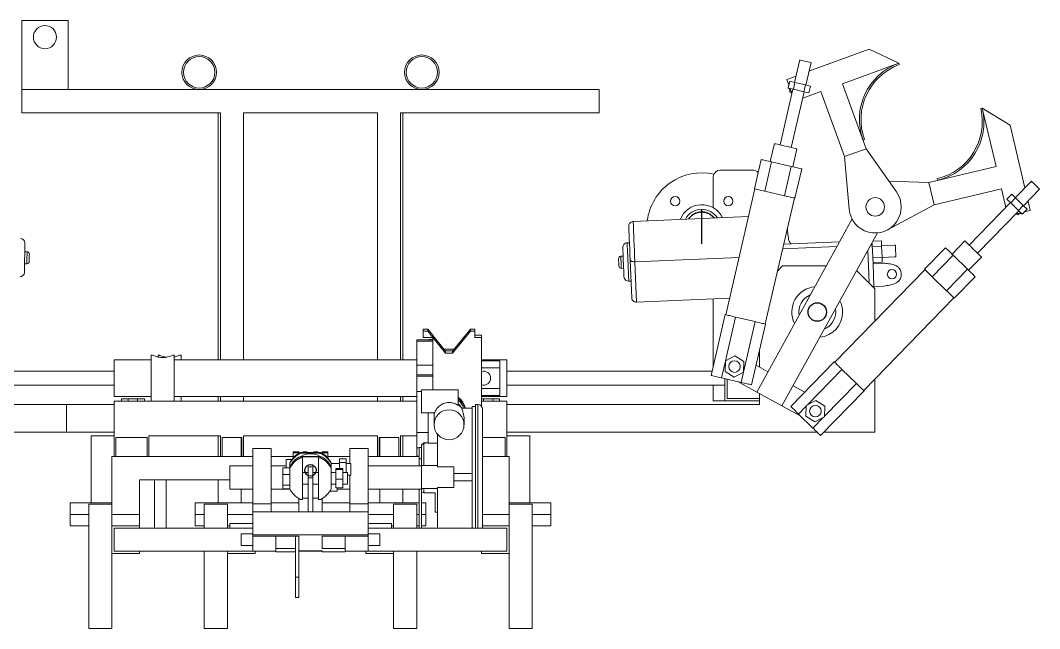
# Model space of a CAD drawing. Header units: millimetres. Extents: x 0 to 1189, y 0 to 841.
# Drawn here: x 537.5 to 625.8, y 701.9 to 754.6 of the extents above; entities that cross this region are included whole.
import ezdxf

# ---------------------------------------------------------------- set-up
doc = ezdxf.new("R2010")
doc.units = ezdxf.units.MM
doc.linetypes.add('CENTERX2', pattern=[20.32, 12.7, -2.54, 2.54, -2.54])

msp = doc.modelspace()

# ---------------------------------------------------------------- linework, layer by layer
at = {"color": 7, "linetype": 'Continuous', "lineweight": 15}
for p, q in [((541.656, 754.637), (537.656, 754.637)), ((537.656, 748.637), (537.656, 754.637)), ((541.656, 748.637), (541.656, 754.637)), ((611.032, 752.129), (605.821, 750.223)), ((613.598, 750.938), (611.032, 752.129)), ((605.023, 751.207), (604.571, 749.259)), ((605.545, 749.033), (605.997, 750.981)), ((605.974, 750.986), (605.997, 750.981)), ((613.598, 750.938), (608.714, 749.151)), ((613.598, 750.938), (613.646, 750.807)), ((604.699, 749.812), (603.895, 749.518)), ((603.895, 749.518), (604.079, 749.015)), ((604.022, 748.77), (604.158, 749.355)), ((604.608, 749.25), (604.158, 749.355)), ((541.656, 748.637), (537.656, 748.637)), ((537.656, 748.637), (537.656, 746.637)), ((587.656, 748.637), (541.656, 748.637)), ((587.656, 748.637), (587.656, 746.637)), ((604.435, 748.675), (603.313, 743.846)), ((604.472, 748.666), (604.022, 748.77)), ((604.071, 748.759), (604.181, 748.607)), ((604.174, 748.42), (604.185, 748.726)), ((604.182, 748.733), (604.345, 748.288)), ((604.472, 748.666), (604.608, 749.25)), ((605.372, 748.457), (604.472, 748.666)), ((605.508, 749.041), (604.608, 749.25)), ((606.836, 748.464), (605.28, 747.895)), ((605.372, 748.457), (605.508, 749.041)), ((605.957, 748.937), (605.508, 749.041)), ((605.822, 748.352), (605.957, 748.937)), ((608.897, 742.83), (606.836, 748.464)), ((608.714, 749.151), (610.776, 743.517)), ((604.333, 748.321), (604.174, 748.42)), ((604.288, 743.619), (605.409, 748.448)), ((605.822, 748.352), (605.372, 748.457)), ((620.832, 747.043), (620.696, 747.011)), ((620.832, 747.043), (622.029, 741.983)), ((620.832, 747.043), (623.239, 745.557)), ((554.856, 746.637), (537.656, 746.637)), ((554.656, 746.637), (554.656, 725.237)), ((554.856, 746.637), (554.856, 725.237)), ((568.456, 746.637), (556.856, 746.637)), ((556.856, 746.637), (556.856, 725.237)), ((568.456, 746.637), (568.456, 725.237)), ((587.656, 746.637), (570.456, 746.637)), ((570.456, 746.637), (570.456, 725.237)), ((570.656, 746.637), (570.656, 725.237)), ((623.239, 745.557), (624.521, 740.135)), ((610.632, 744.316), (610.501, 744.268)), ((602.826, 743.959), (602.464, 742.4)), ((604.413, 741.948), (604.775, 743.506)), ((608.897, 742.83), (610.776, 743.517)), ((610.776, 743.517), (613.403, 739.775)), ((601.685, 742.581), (601.097, 740.049)), ((602.589, 742.371), (602.001, 739.839)), ((602.589, 742.371), (604.288, 741.977)), ((609.305, 738.276), (608.897, 742.83)), ((598.137, 741.668), (600.937, 741.668)), ((604.288, 741.977), (603.7, 739.444)), ((605.192, 741.767), (604.604, 739.234)), ((622.029, 741.983), (616.19, 740.602)), ((597.537, 738.4), (597.537, 741.068)), ((616.19, 740.602), (612.752, 740.702)), ((616.65, 738.655), (616.19, 740.602)), ((616.936, 740.922), (616.969, 740.786)), ((625.077, 740.706), (623.682, 739.273)), ((601.146, 740.037), (598.612, 729.128)), ((602.001, 739.839), (603.7, 739.444)), ((616.65, 738.655), (622.489, 740.037)), ((622.489, 740.037), (622.868, 738.437)), ((624.398, 738.576), (625.794, 740.009)), ((602.022, 728.336), (604.555, 739.246)), ((623.263, 738.844), (619.689, 735.173)), ((623.378, 739.569), (622.96, 739.139)), ((622.96, 739.139), (623.291, 738.817)), ((623.709, 739.247), (623.291, 738.817)), ((623.291, 738.817), (623.952, 738.173)), ((623.378, 739.569), (623.709, 739.247)), ((623.709, 739.247), (624.371, 738.602)), ((624.794, 738.982), (624.988, 738.161)), ((612.625, 736.489), (616.65, 738.655)), ((620.406, 734.475), (623.98, 738.146)), ((624.164, 737.966), (623.697, 737.856)), ((624.247, 737.885), (623.902, 737.904)), ((623.907, 737.789), (624.061, 737.896)), ((624.371, 738.602), (623.952, 738.173)), ((623.952, 738.173), (624.283, 737.85)), ((624.702, 738.28), (624.283, 737.85)), ((624.371, 738.602), (624.702, 738.28)), ((624.988, 738.161), (624.466, 738.038)), ((590.6, 737.218), (600.587, 737.63)), ((595.363, 737.414), (595.356, 737.419)), ((609.552, 737.433), (601.293, 722.438)), ((623.742, 737.867), (623.907, 737.789)), ((611.742, 736.227), (603.483, 721.232)), ((590.276, 735.369), (590.076, 735.36)), ((603.628, 735.253), (608.461, 735.452)), ((612.088, 735.525), (611.338, 735.494)), ((612.088, 735.525), (612.108, 735.039)), ((619.331, 735.522), (618.215, 734.375)), ((538.111, 734.592), (537.911, 734.595)), ((611.302, 735.169), (611.368, 733.571)), ((612.108, 735.039), (611.309, 735.006)), ((613.205, 735.148), (612.106, 735.102)), ((612.108, 735.039), (612.146, 734.116)), ((613.305, 735.151), (613.205, 735.147)), ((617.642, 734.933), (615.828, 733.071)), ((537.892, 733.547), (538.092, 733.543)), ((589.724, 734.204), (589.524, 734.195)), ((590.472, 730.611), (590.338, 733.866)), ((590.744, 733.721), (599.765, 734.093)), ((590.744, 733.721), (590.889, 730.224)), ((612.146, 734.116), (611.347, 734.083)), ((612.164, 733.68), (611.365, 733.647)), ((612.228, 733.606), (611.368, 733.571)), ((611.368, 733.571), (611.45, 731.572)), ((612.146, 734.116), (612.164, 733.68)), ((612.147, 734.103), (613.246, 734.148)), ((613.246, 734.149), (613.346, 734.153)), ((618.307, 734.286), (616.493, 732.423)), ((618.307, 734.286), (619.556, 733.07)), ((619.648, 732.98), (620.764, 734.126)), ((589.567, 733.147), (589.767, 733.156)), ((603.537, 733.368), (603.085, 732.916)), ((603.537, 733.368), (607.313, 733.368)), ((615.864, 733.036), (608.05, 725.011)), ((611.537, 731.368), (609.943, 732.962)), ((613.803, 732.768), (613.811, 732.573)), ((619.556, 733.07), (617.742, 731.207)), ((590.213, 732.032), (590.413, 732.04)), ((616.493, 732.423), (617.742, 731.207)), ((620.221, 732.422), (618.407, 730.559)), ((612.31, 731.608), (611.45, 731.572)), ((611.45, 731.572), (611.456, 731.45)), ((611.537, 728.592), (611.537, 731.368)), ((590.889, 730.224), (598.944, 730.556)), ((597.537, 724.719), (597.537, 730.498)), ((610.558, 722.569), (618.371, 730.594)), ((598.564, 729.139), (597.342, 723.879)), ((608.137, 729.368), (608.114, 729.64)), ((599.468, 728.929), (598.586, 725.131)), ((599.468, 728.929), (601.166, 728.535)), ((601.166, 728.535), (600.151, 724.163)), ((602.07, 728.325), (600.849, 723.065)), ((572.423, 727.714), (572.423, 727.892)), ((572.81, 727.892), (572.423, 727.892)), ((572.81, 727.714), (572.423, 727.714)), ((572.423, 727.714), (572.423, 727.173)), ((572.81, 727.714), (572.81, 727.892)), ((573.247, 727.351), (572.81, 727.892)), ((573.247, 727.173), (572.81, 727.714)), ((573.247, 727.173), (573.247, 727.351)), ((574.35, 725.986), (573.256, 727.34)), ((573.256, 727.162), (573.256, 727.34)), ((576.502, 727.892), (574.961, 725.986)), ((576.502, 727.714), (574.961, 725.808)), ((576.502, 727.714), (576.502, 727.892)), ((576.888, 727.892), (576.502, 727.892)), ((576.888, 727.714), (576.502, 727.714)), ((576.888, 727.714), (576.888, 727.892)), ((576.888, 727.173), (576.888, 727.714)), ((577.456, 727.351), (576.888, 727.351)), ((577.456, 727.173), (577.456, 727.351)), ((571.856, 726.957), (572.857, 726.957)), ((571.856, 726.841), (571.856, 726.957)), ((573.256, 726.841), (571.856, 726.841)), ((571.856, 724.773), (571.856, 726.841)), ((573.247, 727.173), (572.423, 727.173)), ((573.254, 726.957), (572.857, 726.957)), ((573.256, 726.957), (573.254, 726.957)), ((574.35, 725.808), (573.256, 727.162)), ((573.256, 727.162), (573.256, 722.629)), ((577.456, 727.173), (576.888, 727.173)), ((577.456, 721.215), (577.456, 727.173)), ((548.956, 725.637), (548.856, 725.637)), ((548.856, 723.637), (548.856, 725.637)), ((549.567, 725.637), (549.456, 725.637)), ((549.456, 725.484), (549.456, 725.637)), ((550.856, 725.637), (550.744, 725.637)), ((550.856, 723.637), (550.856, 725.637)), ((551.456, 725.637), (551.356, 725.637)), ((551.456, 725.237), (551.456, 725.637)), ((574.35, 726.006), (574.334, 726.007)), ((574.35, 725.986), (574.35, 726.006)), ((574.961, 726.006), (574.35, 726.006)), ((574.35, 725.808), (574.35, 725.986)), ((574.961, 725.808), (574.35, 725.808)), ((574.961, 726.006), (574.978, 726.007)), ((574.961, 725.986), (574.961, 726.006)), ((574.961, 725.808), (574.961, 725.986)), ((599.399, 725.564), (598.583, 725.13)), ((600.182, 725.075), (599.399, 725.564)), ((601.537, 724.587), (601.537, 726.029)), ((548.856, 725.237), (545.656, 725.237)), ((545.656, 723.637), (545.656, 725.237)), ((571.856, 725.237), (550.856, 725.237)), ((571.898, 724.773), (571.855, 724.593)), ((571.894, 724.773), (571.855, 724.613)), ((573.256, 724.773), (571.856, 724.773)), ((571.856, 724.614), (571.856, 724.773)), ((579.656, 725.237), (577.456, 725.237)), ((579.056, 725.137), (577.456, 725.137)), ((579.056, 725.137), (579.056, 724.537)), ((579.656, 725.237), (579.656, 722.037)), ((598.583, 725.118), (598.246, 723.669)), ((598.583, 725.13), (598.551, 724.207)), ((600.15, 724.152), (600.182, 725.075)), ((602.258, 724.19), (601.24, 724.75)), ((608.015, 725.046), (604.247, 721.177)), ((545.656, 724.237), (529.205, 724.237)), ((571.855, 724.593), (571.855, 724.613)), ((571.855, 724.593), (571.856, 720.812)), ((573.256, 723.92), (571.856, 723.92)), ((571.856, 723.92), (571.856, 723.805)), ((573.256, 723.805), (571.856, 723.805)), ((571.856, 723.805), (571.856, 722.479)), ((577.456, 724.614), (577.456, 724.613)), ((577.456, 724.593), (577.456, 724.613)), ((577.456, 724.594), (577.456, 724.593)), ((577.456, 724.593), (577.456, 721.215)), ((577.456, 724.537), (579.056, 724.537)), ((579.056, 722.737), (579.056, 724.537)), ((597.425, 724.237), (579.656, 724.237)), ((598.551, 724.207), (599.335, 723.717)), ((599.335, 723.717), (600.15, 724.152)), ((600.148, 724.15), (599.945, 723.275)), ((608.68, 724.398), (605.68, 721.318)), ((608.68, 724.398), (609.929, 723.182)), ((529.232, 723.037), (545.656, 723.037)), ((545.656, 722.037), (545.656, 723.637)), ((548.856, 721.637), (548.856, 723.637)), ((550.856, 721.637), (550.856, 723.637)), ((579.656, 723.037), (598.537, 723.037)), ((597.537, 721.668), (597.537, 723.037)), ((598.246, 723.669), (599.945, 723.275)), ((598.537, 723.601), (598.537, 721.668)), ((598.737, 721.868), (598.737, 723.555)), ((601.293, 722.438), (599.65, 723.343)), ((605.462, 722.425), (604.448, 722.984)), ((609.929, 723.182), (607.159, 720.338)), ((611.537, 718.968), (611.537, 723.575)), ((545.656, 722.037), (548.856, 722.037)), ((550.856, 722.037), (571.856, 722.037)), ((551.456, 721.637), (551.456, 722.037)), ((554.656, 722.037), (554.656, 721.637)), ((554.856, 722.037), (554.856, 721.637)), ((556.856, 722.037), (556.856, 721.637)), ((568.456, 722.037), (568.456, 721.637)), ((570.456, 722.037), (570.456, 721.637)), ((570.656, 722.037), (570.656, 721.637)), ((572.256, 722.479), (571.856, 722.479)), ((571.856, 718.915), (571.856, 722.479)), ((575.456, 722.629), (572.256, 722.629)), ((572.256, 722.624), (572.256, 722.629)), ((572.256, 720.629), (572.256, 722.624)), ((575.456, 721.259), (575.456, 722.629)), ((577.456, 722.737), (579.056, 722.737)), ((577.456, 722.137), (579.056, 722.137)), ((577.456, 722.037), (579.656, 722.037)), ((579.056, 722.737), (579.056, 722.137)), ((603.483, 721.232), (601.293, 722.438)), ((601.537, 721.368), (601.537, 722.304)), ((610.594, 722.535), (606.827, 718.666)), ((541.537, 721.368), (526.415, 721.368)), ((541.537, 721.368), (541.537, 718.968)), ((541.537, 721.368), (545.656, 721.368)), ((546.279, 721.637), (545.656, 721.637)), ((545.656, 716.837), (545.656, 721.637)), ((546.279, 721.837), (546.279, 721.637)), ((546.879, 721.837), (546.279, 721.837)), ((546.879, 721.637), (546.279, 721.637)), ((546.879, 721.837), (546.879, 721.637)), ((547.679, 721.837), (546.879, 721.837)), ((547.679, 721.637), (546.879, 721.637)), ((547.679, 721.837), (547.679, 721.637)), ((548.279, 721.837), (547.679, 721.837)), ((548.279, 721.637), (547.679, 721.637)), ((548.279, 721.837), (548.279, 721.637)), ((571.856, 721.637), (548.279, 721.637)), ((576.956, 721.177), (576.656, 721.177)), ((576.656, 721.177), (576.656, 710.637)), ((577.156, 721.351), (576.956, 721.351)), ((576.956, 721.351), (576.956, 710.637)), ((577.456, 721.837), (577.633, 721.837)), ((577.456, 721.637), (577.633, 721.637)), ((577.633, 721.837), (577.633, 721.637)), ((577.633, 721.837), (578.433, 721.837)), ((577.633, 721.637), (578.433, 721.637)), ((578.433, 721.837), (578.433, 721.637)), ((578.433, 721.837), (579.033, 721.837)), ((578.433, 721.637), (579.033, 721.637)), ((579.033, 721.837), (579.033, 721.637)), ((579.656, 721.637), (579.033, 721.637)), ((579.656, 716.837), (579.656, 721.637)), ((579.656, 721.368), (601.537, 721.368)), ((597.537, 721.668), (598.537, 721.668)), ((598.537, 721.668), (601.537, 721.668)), ((601.537, 721.868), (598.737, 721.868)), ((605.113, 720.334), (603.483, 721.232)), ((605.589, 721.224), (604.913, 720.529)), ((605.591, 721.27), (605.559, 720.347)), ((606.406, 721.704), (605.591, 721.27)), ((607.19, 721.215), (606.406, 721.704)), ((607.158, 720.292), (607.19, 721.215)), ((572.256, 720.629), (572.856, 720.629)), ((572.856, 720.63), (573.394, 720.63)), ((572.856, 718.003), (572.856, 720.63)), ((573.356, 720.32), (573.356, 719.604)), ((576.656, 721.037), (575.788, 721.037)), ((577.556, 720.951), (577.556, 710.637)), ((604.913, 720.529), (606.162, 719.313)), ((605.559, 720.347), (606.342, 719.858)), ((607.068, 720.244), (606.162, 719.313)), ((606.342, 719.858), (607.158, 720.292)), ((575.956, 719.604), (575.956, 720.063)), ((541.537, 718.968), (519.223, 718.968)), ((541.537, 718.968), (545.656, 718.968)), ((543.656, 712.837), (543.656, 718.637)), ((543.656, 718.637), (545.656, 718.637)), ((545.796, 718.497), (548.516, 718.497)), ((545.796, 716.837), (545.796, 718.497)), ((548.516, 718.497), (548.516, 716.837)), ((554.856, 718.637), (548.656, 718.637)), ((548.656, 718.637), (548.656, 716.837)), ((554.656, 718.637), (554.656, 716.837)), ((554.856, 716.837), (554.856, 718.637)), ((554.996, 718.497), (556.716, 718.497)), ((554.996, 716.837), (554.996, 718.497)), ((556.656, 718.497), (556.656, 716.837)), ((556.716, 718.497), (556.716, 716.837)), ((568.456, 718.637), (556.856, 718.637)), ((556.856, 718.637), (556.856, 716.837)), ((568.456, 716.837), (568.456, 718.637)), ((568.596, 718.497), (570.316, 718.497)), ((568.596, 716.837), (568.596, 718.497)), ((568.656, 718.497), (568.656, 716.837)), ((570.316, 718.497), (570.316, 716.837)), ((571.856, 718.637), (570.456, 718.637)), ((570.456, 718.637), (570.456, 716.837)), ((570.656, 718.637), (570.656, 716.837)), ((572.856, 718.915), (571.856, 718.915)), ((571.856, 717.589), (571.856, 718.915)), ((573.656, 718.777), (573.656, 715.956)), ((579.516, 718.497), (577.556, 718.497)), ((579.516, 716.837), (579.516, 718.497)), ((579.656, 718.968), (606.516, 718.968)), ((581.656, 718.637), (579.656, 718.637)), ((581.656, 712.837), (581.656, 718.637)), ((607.121, 718.968), (611.537, 718.968)), ((572.056, 717.589), (571.856, 717.589)), ((571.856, 717.031), (571.856, 717.589)), ((572.056, 716.637), (572.056, 717.637)), ((572.056, 717.637), (572.256, 717.637)), ((572.256, 717.766), (572.256, 717.836)), ((572.256, 716.058), (572.256, 717.766)), ((572.456, 718.037), (572.27, 717.851)), ((572.856, 718.037), (572.456, 718.037)), ((572.456, 718.037), (572.456, 718.033)), ((572.456, 718.003), (572.456, 716.063)), ((572.856, 718.003), (573.656, 718.003)), ((557.656, 716.837), (545.456, 716.837)), ((545.456, 716.837), (545.456, 712.725)), ((559.256, 717.537), (557.656, 717.537)), ((557.656, 712.745), (557.656, 717.537)), ((559.256, 712.745), (559.256, 717.537)), ((561.156, 716.837), (559.256, 716.837)), ((561.156, 717.264), (561.656, 717.264)), ((561.156, 717.168), (561.156, 717.264)), ((561.727, 717.168), (561.156, 717.168)), ((561.156, 716.719), (561.156, 717.168)), ((561.656, 717.264), (561.656, 717.18)), ((561.656, 717.18), (561.75, 717.18)), ((561.784, 717.196), (561.784, 717.134)), ((561.784, 717.196), (563.527, 717.196)), ((561.784, 717.134), (563.527, 717.134)), ((561.784, 716.864), (561.784, 716.733)), ((561.784, 716.864), (563.527, 716.864)), ((561.784, 716.733), (561.956, 716.733)), ((561.956, 716.825), (561.956, 716.733)), ((563.356, 716.825), (561.956, 716.825)), ((561.956, 716.733), (561.956, 713.134)), ((562.156, 717.247), (562.016, 717.247)), ((562.016, 717.196), (562.016, 717.247)), ((562.356, 717.267), (562.156, 717.267)), ((562.156, 717.196), (562.156, 717.267)), ((562.356, 717.196), (562.356, 717.267)), ((563.156, 717.267), (562.956, 717.267)), ((562.956, 717.196), (562.956, 717.267)), ((563.156, 717.196), (563.156, 717.267)), ((563.296, 717.247), (563.156, 717.247)), ((563.296, 717.196), (563.296, 717.247)), ((563.356, 716.733), (563.356, 716.825)), ((563.356, 716.733), (563.527, 716.733)), ((563.356, 716.733), (563.356, 713.134)), ((563.527, 717.196), (563.527, 717.134)), ((563.527, 716.864), (563.527, 716.733)), ((563.561, 717.18), (563.656, 717.18)), ((564.156, 717.168), (563.585, 717.168)), ((563.656, 717.18), (563.656, 717.264)), ((563.656, 717.264), (564.156, 717.264)), ((564.156, 717.264), (564.156, 717.168)), ((564.156, 716.719), (564.156, 717.168)), ((566.056, 716.837), (564.156, 716.837)), ((567.656, 717.537), (566.056, 717.537)), ((566.056, 716.239), (566.056, 717.537)), ((567.656, 712.745), (567.656, 717.537)), ((572.012, 716.837), (567.656, 716.837)), ((579.856, 716.837), (577.556, 716.837)), ((579.856, 712.725), (579.856, 716.837)), ((557.656, 716.04), (555.656, 716.04)), ((555.656, 714.033), (555.656, 716.04)), ((560.556, 716.04), (559.256, 716.04)), ((560.256, 715.874), (560.856, 715.874)), ((560.256, 715.289), (560.256, 715.874)), ((560.556, 716.576), (561.04, 716.576)), ((560.556, 715.874), (560.556, 716.576)), ((560.856, 716.268), (560.856, 716.206)), ((560.856, 716.206), (560.856, 715.936)), ((560.856, 715.936), (560.856, 715.874)), ((560.856, 715.83), (560.856, 715.805)), ((562.861, 715.963), (562.461, 715.963)), ((562.461, 715.011), (562.461, 715.963)), ((562.861, 715.963), (562.861, 715.011)), ((564.456, 716.268), (564.456, 716.206)), ((565.156, 716.239), (564.456, 716.239)), ((564.456, 716.206), (564.456, 715.936)), ((564.456, 715.936), (564.456, 715.805)), ((565.156, 716.65), (565.756, 716.65)), ((565.156, 716.65), (565.156, 716.327)), ((565.156, 716.327), (565.756, 716.327)), ((565.156, 716.327), (565.156, 715.798)), ((565.756, 716.65), (565.756, 716.327)), ((565.756, 716.327), (565.756, 715.463)), ((566.156, 716.239), (565.756, 716.239)), ((566.156, 716.239), (566.156, 715.239)), ((572.256, 716.04), (567.656, 716.04)), ((572.256, 716.637), (572.056, 716.637)), ((572.056, 716.637), (572.056, 716.04)), ((573.656, 716.063), (572.256, 716.063)), ((572.256, 716.058), (572.256, 716.063)), ((572.256, 714.063), (572.256, 716.058)), ((575.056, 715.956), (573.656, 715.956)), ((575.056, 714.174), (575.056, 715.956)), ((560.256, 714.377), (560.256, 715.289)), ((560.256, 715.289), (560.856, 715.289)), ((560.856, 715.805), (560.856, 714.062)), ((562.461, 715.463), (561.956, 715.463)), ((562.861, 715.011), (562.461, 715.011)), ((562.461, 715.011), (562.461, 712.05)), ((563.356, 715.463), (562.861, 715.463)), ((562.861, 715.011), (562.861, 712.05)), ((564.456, 715.805), (564.456, 714.062)), ((564.856, 715.463), (564.456, 715.463)), ((564.856, 715.798), (565.456, 715.798)), ((564.856, 715.798), (564.856, 715.722)), ((564.856, 715.722), (565.456, 715.722)), ((564.856, 715.722), (564.856, 714.887)), ((565.456, 715.798), (565.456, 715.722)), ((565.456, 715.722), (565.456, 714.887)), ((565.856, 715.463), (565.456, 715.463)), ((565.856, 715.463), (565.856, 714.463)), ((565.856, 715.239), (566.156, 715.239)), ((566.056, 712.745), (566.056, 715.239)), ((576.656, 715.377), (575.056, 715.377)), ((555.656, 714.837), (547.856, 714.837)), ((547.856, 714.837), (547.856, 711.837)), ((549.156, 714.837), (549.156, 710.637)), ((550.156, 710.637), (550.156, 714.837)), ((554.656, 714.837), (554.656, 712.837)), ((560.256, 714.377), (560.856, 714.377)), ((560.256, 714.051), (560.256, 714.377)), ((560.256, 714.051), (560.856, 714.051)), ((560.856, 714.051), (560.856, 714.062)), ((561.956, 714.463), (562.461, 714.463)), ((562.861, 714.463), (563.356, 714.463)), ((564.456, 714.463), (564.856, 714.463)), ((564.856, 714.887), (565.456, 714.887)), ((564.856, 714.887), (564.856, 714.127)), ((564.856, 714.127), (565.456, 714.127)), ((564.956, 713.837), (564.956, 714.127)), ((565.456, 714.887), (565.456, 714.127)), ((565.456, 714.463), (565.856, 714.463)), ((572.256, 714.063), (573.656, 714.063)), ((572.256, 713.782), (572.256, 714.063)), ((572.456, 714.063), (572.456, 713.693)), ((573.656, 714.174), (575.056, 714.174)), ((573.656, 714.174), (573.656, 710.637)), ((575.056, 714.753), (576.656, 714.753)), ((555.656, 714.033), (557.656, 714.033)), ((556.656, 714.033), (556.656, 712.837)), ((559.256, 714.033), (560.87, 714.033)), ((561.656, 712.05), (561.656, 713.202)), ((561.956, 713.226), (562.461, 713.226)), ((562.861, 713.226), (563.356, 713.226)), ((563.656, 712.05), (563.656, 713.202)), ((564.328, 713.837), (564.956, 713.837)), ((564.956, 714.033), (566.056, 714.033)), ((567.656, 714.033), (572.256, 714.033)), ((568.656, 714.033), (568.656, 712.837)), ((570.656, 714.033), (570.656, 712.837)), ((572.056, 714.033), (572.056, 710.637)), ((572.456, 713.693), (572.256, 713.782)), ((572.256, 713.782), (572.256, 710.637)), ((573.456, 713.693), (572.456, 713.693)), ((573.456, 712.037), (573.456, 713.693)), ((541.856, 711.837), (541.856, 712.837)), ((541.856, 712.837), (545.456, 712.837)), ((545.456, 712.725), (543.456, 712.725)), ((543.456, 712.725), (543.456, 701.937)), ((545.456, 712.725), (545.456, 710.837)), ((557.656, 712.837), (552.656, 712.837)), ((552.656, 711.837), (552.656, 712.837)), ((555.456, 712.725), (553.456, 712.725)), ((553.456, 712.725), (553.456, 710.637)), ((555.456, 712.725), (555.456, 710.837)), ((559.256, 712.745), (557.656, 712.745)), ((557.656, 712.05), (557.656, 712.745)), ((561.656, 712.837), (559.256, 712.837)), ((559.256, 712.05), (559.256, 712.745)), ((561.784, 713.134), (561.956, 713.134)), ((563.356, 713.134), (563.527, 713.134)), ((566.056, 712.837), (563.656, 712.837)), ((566.056, 712.745), (567.656, 712.745)), ((566.056, 712.05), (566.056, 712.745)), ((572.056, 712.837), (567.656, 712.837)), ((567.656, 712.05), (567.656, 712.745)), ((571.856, 712.725), (569.856, 712.725)), ((569.856, 712.725), (569.856, 710.837)), ((571.856, 712.725), (571.856, 710.637)), ((572.656, 712.837), (572.256, 712.837)), ((572.656, 711.837), (572.656, 712.837)), ((583.456, 712.837), (579.856, 712.837)), ((581.856, 712.725), (579.856, 712.725)), ((579.856, 712.725), (579.856, 710.837)), ((581.856, 712.725), (581.856, 701.937)), ((583.456, 711.837), (583.456, 712.837)), ((543.456, 711.837), (541.856, 711.837)), ((541.856, 711.837), (541.856, 710.837)), ((547.856, 711.837), (545.456, 711.837)), ((547.856, 711.837), (547.856, 710.837)), ((553.456, 711.837), (552.656, 711.837)), ((552.656, 711.837), (552.656, 710.837)), ((557.656, 711.837), (555.456, 711.837)), ((567.656, 712.05), (557.656, 712.05)), ((557.656, 712.05), (557.656, 710.053)), ((567.656, 712.05), (567.656, 710.053)), ((569.856, 711.837), (567.656, 711.837)), ((572.056, 711.837), (571.856, 711.837)), ((572.656, 711.837), (572.256, 711.837)), ((572.656, 711.837), (572.656, 710.837)), ((573.456, 712.037), (573.656, 712.037)), ((579.856, 711.837), (577.556, 711.837)), ((583.456, 711.837), (581.856, 711.837)), ((583.456, 711.837), (583.456, 710.837)), ((541.856, 710.837), (543.456, 710.837)), ((541.856, 710.837), (543.456, 710.837)), ((547.856, 710.837), (545.456, 710.837)), ((545.456, 710.837), (545.456, 708.437)), ((545.656, 710.637), (545.656, 708.637)), ((545.656, 710.637), (557.656, 710.637)), ((547.856, 710.637), (547.856, 710.837)), ((552.656, 710.837), (553.456, 710.837)), ((555.456, 710.637), (555.456, 710.837)), ((555.456, 710.837), (555.656, 710.837)), ((555.656, 711.037), (555.656, 710.637)), ((555.656, 711.037), (557.656, 711.037)), ((567.656, 711.037), (569.656, 711.037)), ((567.656, 710.637), (579.656, 710.637)), ((569.656, 711.037), (569.656, 710.637)), ((569.656, 710.837), (569.856, 710.837)), ((569.856, 710.837), (569.856, 710.637)), ((571.856, 710.837), (572.056, 710.837)), ((572.256, 710.837), (572.656, 710.837)), ((577.556, 710.837), (579.856, 710.837)), ((579.656, 710.637), (579.656, 708.637)), ((579.856, 710.837), (579.856, 708.437)), ((581.856, 710.837), (583.456, 710.837)), ((583.456, 710.837), (581.856, 710.837)), ((557.656, 710.137), (556.656, 710.137)), ((556.656, 709.137), (556.656, 710.137)), ((567.656, 710.053), (557.656, 710.053)), ((557.656, 710.053), (557.656, 709.956)), ((561.656, 709.956), (557.656, 709.956)), ((557.656, 709.956), (557.656, 708.637)), ((559.656, 709.956), (559.656, 708.887)), ((561.356, 709.956), (561.656, 709.956)), ((561.356, 706.402), (561.356, 709.956)), ((561.656, 706.402), (561.656, 709.956)), ((567.656, 709.956), (563.656, 709.956)), ((563.656, 708.887), (563.656, 709.956)), ((565.656, 709.956), (565.656, 708.887)), ((568.656, 710.137), (567.656, 710.137)), ((567.656, 710.053), (567.656, 709.956)), ((567.656, 709.956), (567.656, 708.637)), ((568.656, 709.137), (568.656, 710.137)), ((556.656, 709.137), (557.656, 709.137)), ((559.656, 708.684), (559.656, 708.887)), ((561.356, 708.887), (559.656, 708.887)), ((563.656, 708.887), (565.656, 708.887)), ((565.656, 708.684), (565.656, 708.887)), ((567.656, 709.137), (568.656, 709.137)), ((545.456, 708.437), (545.456, 701.937)), ((545.456, 708.437), (547.856, 708.437)), ((545.656, 708.637), (557.656, 708.637)), ((547.856, 708.437), (547.856, 708.637)), ((553.456, 708.637), (553.456, 701.937)), ((555.456, 708.437), (555.456, 708.637)), ((555.456, 708.437), (555.456, 701.937)), ((557.856, 708.437), (555.456, 708.437)), ((559.656, 708.637), (557.656, 708.637)), ((557.856, 708.637), (557.856, 708.437)), ((559.656, 708.684), (559.656, 708.637)), ((559.656, 708.596), (559.656, 708.637)), ((561.356, 708.596), (559.656, 708.596)), ((563.656, 708.688), (561.656, 708.688)), ((561.656, 708.637), (563.656, 708.637)), ((563.656, 708.596), (563.656, 708.688)), ((563.656, 708.596), (565.656, 708.596)), ((565.656, 708.684), (565.656, 708.637)), ((565.656, 708.596), (565.656, 708.637)), ((565.656, 708.637), (567.656, 708.637)), ((567.456, 708.437), (567.456, 708.637)), ((569.856, 708.437), (567.456, 708.437)), ((567.656, 708.637), (579.656, 708.637)), ((569.856, 708.637), (569.856, 708.437)), ((569.856, 708.437), (569.856, 701.937)), ((571.856, 708.637), (571.856, 701.937)), ((577.456, 708.437), (577.456, 708.637)), ((579.856, 708.437), (577.456, 708.437)), ((579.856, 708.437), (579.856, 701.937)), ((561.356, 706.402), (561.656, 706.402)), ((561.356, 704.637), (561.356, 706.402)), ((561.656, 704.637), (561.656, 706.402)), ((561.356, 704.637), (561.656, 704.637)), ((545.456, 701.937), (543.456, 701.937)), ((555.456, 701.937), (553.456, 701.937)), ((571.856, 701.937), (569.856, 701.937)), ((581.856, 701.937), (579.856, 701.937))]:
    msp.add_line(p, q, dxfattribs=at)
at = {"color": 7, "linetype": 'CENTERX2'}
msp.add_line((596.537, 735.268), (596.537, 738.268), dxfattribs=at)
at = {"color": 8, "linetype": 'Continuous', "lineweight": 15}
for p, q in [((608.236, 735.043), (603.534, 734.849)), ((611.038, 731.867), (610.92, 734.734)), ((577.156, 710.637), (577.156, 721.351)), ((572.456, 718.003), (572.456, 718.033))]:
    msp.add_line(p, q, dxfattribs=at)
at = {"color": 7, "linetype": 'Continuous', "lineweight": 15, "flags": 128}
for points in [[(605.023, 751.207), (605.025, 751.207), (605.076, 751.195), (605.194, 751.167), (605.36, 751.129), (605.549, 751.085), (605.732, 751.043), (605.881, 751.008), (605.974, 750.986)], [(602.826, 743.959), (602.847, 743.954), (602.936, 743.933), (603.089, 743.898), (603.294, 743.85), (603.538, 743.794), (603.8, 743.733)], [(603.8, 743.733), (604.063, 743.672), (604.307, 743.615), (604.512, 743.567), (604.665, 743.532), (604.754, 743.511), (604.775, 743.506)], [(601.685, 742.581), (601.762, 742.563), (601.851, 742.543), (601.951, 742.52), (602.061, 742.494), (602.181, 742.466), (602.309, 742.436), (602.446, 742.405), (602.589, 742.371)], [(604.288, 741.977), (604.431, 741.944), (604.568, 741.912), (604.696, 741.882), (604.816, 741.854), (604.926, 741.829), (605.026, 741.805), (605.115, 741.785), (605.192, 741.767)], [(625.077, 740.706), (625.093, 740.691), (625.16, 740.626), (625.269, 740.52), (625.403, 740.389), (625.542, 740.254), (625.665, 740.134), (625.752, 740.049), (625.792, 740.01), (625.794, 740.009)], [(601.097, 740.049), (601.174, 740.031), (601.263, 740.01), (601.363, 739.987), (601.473, 739.961), (601.593, 739.934), (601.721, 739.904), (601.858, 739.872), (602.001, 739.839)], [(603.7, 739.444), (603.843, 739.411), (603.98, 739.379), (604.108, 739.349), (604.228, 739.322), (604.338, 739.296), (604.438, 739.273), (604.527, 739.252), (604.604, 739.234)], [(590.6, 737.218), (590.602, 737.182), (590.606, 737.076), (590.613, 736.902), (590.623, 736.663), (590.635, 736.364), (590.65, 736.011), (590.666, 735.612), (590.684, 735.174), (590.704, 734.706), (590.724, 734.219), (590.744, 733.721)], [(597.633, 737.539), (597.618, 737.521), (597.612, 737.507)], [(590.338, 733.866), (590.317, 734.365), (590.298, 734.848), (590.279, 735.299), (590.262, 735.709), (590.247, 736.066), (590.235, 736.359), (590.226, 736.583), (590.22, 736.73), (590.217, 736.798)], [(537.879, 732.806), (537.88, 732.842), (537.882, 732.951), (537.885, 733.124), (537.889, 733.352), (537.894, 733.622), (537.899, 733.919), (537.904, 734.224), (537.91, 734.52), (537.914, 734.79), (537.918, 735.018), (537.922, 735.192), (537.923, 735.3), (537.924, 735.337)], [(619.331, 735.522), (619.346, 735.507), (619.411, 735.443), (619.524, 735.334), (619.675, 735.186), (619.854, 735.012), (620.047, 734.824)], [(538.296, 733.74), (538.296, 733.764), (538.297, 733.835), (538.299, 733.94), (538.301, 734.064), (538.304, 734.188), (538.306, 734.293), (538.307, 734.364), (538.307, 734.388)], [(589.797, 732.415), (589.796, 732.452), (589.791, 732.56), (589.784, 732.733), (589.775, 732.961), (589.764, 733.231), (589.751, 733.527), (589.739, 733.832), (589.727, 734.128), (589.716, 734.398), (589.706, 734.626), (589.699, 734.799), (589.695, 734.907), (589.693, 734.944)], [(613.305, 735.151), (613.306, 735.106), (613.311, 734.996), (613.318, 734.837), (613.325, 734.652), (613.333, 734.467), (613.339, 734.308), (613.344, 734.198), (613.346, 734.153)], [(617.642, 734.933), (617.698, 734.878), (617.764, 734.815), (617.837, 734.743), (617.918, 734.664), (618.006, 734.578), (618.101, 734.486), (618.201, 734.389), (618.307, 734.286)], [(620.047, 734.824), (620.241, 734.636), (620.42, 734.462), (620.571, 734.314), (620.684, 734.205), (620.749, 734.141), (620.764, 734.126)], [(589.359, 733.339), (589.358, 733.364), (589.355, 733.434), (589.351, 733.539), (589.346, 733.663), (589.34, 733.787), (589.336, 733.892), (589.333, 733.963), (589.332, 733.987)], [(615.828, 733.071), (615.884, 733.015), (615.95, 732.952), (616.023, 732.88), (616.104, 732.801), (616.192, 732.716), (616.287, 732.623), (616.387, 732.526), (616.493, 732.423)], [(619.556, 733.07), (619.661, 732.967), (619.762, 732.869), (619.856, 732.777), (619.945, 732.691), (620.026, 732.612), (620.099, 732.541), (620.164, 732.477), (620.221, 732.422)], [(617.742, 731.207), (617.848, 731.104), (617.948, 731.006), (618.043, 730.914), (618.131, 730.828), (618.212, 730.749), (618.285, 730.678), (618.35, 730.614), (618.407, 730.559)], [(598.564, 729.139), (598.641, 729.121), (598.729, 729.1), (598.829, 729.077), (598.939, 729.052), (599.059, 729.024), (599.188, 728.994), (599.324, 728.962), (599.468, 728.929)], [(601.166, 728.535), (601.31, 728.501), (601.446, 728.47), (601.575, 728.44), (601.694, 728.412), (601.805, 728.386), (601.904, 728.363), (601.993, 728.342), (602.07, 728.325)], [(608.015, 725.046), (608.071, 724.991), (608.136, 724.927), (608.21, 724.856), (608.291, 724.777), (608.379, 724.691), (608.474, 724.599), (608.574, 724.501), (608.68, 724.398)], [(597.342, 723.879), (597.419, 723.861), (597.508, 723.84), (597.608, 723.817), (597.718, 723.792), (597.838, 723.764), (597.966, 723.734), (598.103, 723.702), (598.246, 723.669)], [(599.945, 723.275), (600.088, 723.241), (600.224, 723.21), (600.353, 723.18), (600.473, 723.152), (600.583, 723.126), (600.683, 723.103), (600.772, 723.082), (600.849, 723.065)], [(609.929, 723.182), (610.034, 723.079), (610.135, 722.982), (610.229, 722.89), (610.317, 722.804), (610.399, 722.725), (610.472, 722.653), (610.537, 722.59), (610.594, 722.535)], [(604.247, 721.177), (604.304, 721.122), (604.369, 721.058), (604.443, 720.987), (604.524, 720.908), (604.612, 720.822), (604.707, 720.73), (604.807, 720.632), (604.913, 720.529)], [(606.162, 719.313), (606.267, 719.21), (606.368, 719.113), (606.462, 719.021), (606.55, 718.935), (606.631, 718.856), (606.705, 718.784), (606.77, 718.721), (606.827, 718.666)]]:
    msp.add_lwpolyline(points, dxfattribs=at)
at = {"color": 8, "linetype": 'Continuous', "lineweight": 15, "flags": 128}
for points in [[(590.076, 735.36), (590.078, 735.324), (590.082, 735.216), (590.089, 735.043), (590.099, 734.81), (590.111, 734.528), (590.124, 734.21), (590.138, 733.87), (590.152, 733.522), (590.166, 733.182), (590.179, 732.864), (590.191, 732.583), (590.2, 732.35), (590.208, 732.176), (590.212, 732.068), (590.213, 732.032)], [(538.111, 734.592), (538.11, 734.556), (538.108, 734.455), (538.106, 734.301), (538.102, 734.116), (538.099, 733.924), (538.096, 733.752), (538.094, 733.622), (538.092, 733.552), (538.092, 733.543)], [(611.302, 735.169), (611.294, 735.169), (611.272, 735.168), (611.235, 735.166), (611.185, 735.164), (611.156, 735.163)], [(589.524, 734.195), (589.525, 734.16), (589.529, 734.059), (589.536, 733.905), (589.543, 733.72), (589.551, 733.528), (589.558, 733.356), (589.564, 733.226), (589.567, 733.156), (589.567, 733.147)]]:
    msp.add_lwpolyline(points, dxfattribs=at)
at = {"color": 7, "linetype": 'Continuous', "flags": 128}
msp.add_lwpolyline([(562.984, 716.022), (563.103, 715.867), (563.155, 715.679), (563.13, 715.486), (563.033, 715.317), (562.878, 715.197), (562.69, 715.146), (562.496, 715.171), (562.327, 715.268), (562.208, 715.423), (562.157, 715.611), (562.182, 715.804), (562.279, 715.973), (562.433, 716.093), (562.621, 716.144), (562.815, 716.119), (562.984, 716.022)], dxfattribs=at)
at = {"color": 7, "linetype": 'Continuous', "lineweight": 15}
for centre, radius in [((539.656, 753.183), 1), ((553.016, 750.137), 1.5), ((553.016, 750.137), 1.36), ((572.295, 750.137), 1.5), ((572.295, 750.137), 1.36), ((594.237, 738.968), 0.4), ((598.837, 738.968), 0.4), ((611.555, 738.478), 0.8), ((613.008, 732.637), 0.404), ((606.537, 729.368), 0.8), ((599.367, 724.641), 0.5), ((606.374, 720.781), 0.5), ((574.651, 719.603), 1.296)]:
    msp.add_circle(centre, radius, dxfattribs=at)
at = {"color": 7, "linetype": 'Continuous'}
msp.add_circle((606.537, 729.368), 0.8, dxfattribs=at)
at = {"color": 7, "linetype": 'Continuous', "lineweight": 15}
for centre, radius, start, end in [((615.384, 746.055), 5.2, 110.09568, 200.09568), ((615.384, 746.055), 5.06, 110.09568, 200.09568), ((615.772, 745.846), 5.06, 283.30829, 13.30829), ((615.772, 745.846), 5.2, 283.30829, 13.30829), ((596.537, 736.668), 4.756, 77.25112, 172.7492), ((598.137, 741.068), 0.6, 90, 180), ((600.937, 741.068), 0.6, 36.83667, 90), ((611.555, 738.478), 2.259, 185.11423, 35.07712), ((596.537, 736.668), 2, 25.7572, 158.96578), ((596.537, 736.668), 1.6, 32.12023, 152.60275), ((595.837, 737.88), 0.06, 211.22786, 28.77214), ((596.537, 736.668), 1.4, 116.45572, 117.54428), ((595.968, 737.947), 0.06, 205.22786, 22.77214), ((596.537, 736.668), 1.4, 110.45572, 111.54428), ((596.104, 737.999), 0.06, 199.22786, 16.77214), ((596.537, 736.668), 1.4, 104.45572, 105.54428), ((596.246, 738.037), 0.06, 193.22786, 10.77214), ((596.537, 736.668), 1.4, 98.45572, 99.54428), ((596.391, 738.06), 0.06, 187.22786, 4.77214), ((596.537, 736.668), 1.4, 92.45572, 93.54428), ((596.537, 738.068), 0.06, 181.22786, 358.77214), ((596.537, 736.668), 1.4, 86.45572, 87.54428), ((596.683, 738.06), 0.06, 175.22786, 352.77214), ((596.537, 736.668), 1.4, 80.45572, 81.54428), ((596.828, 738.037), 0.06, 169.22786, 346.77214), ((596.537, 736.668), 1.4, 74.45572, 75.54428), ((596.97, 737.999), 0.06, 163.22786, 340.77214), ((596.537, 736.668), 1.4, 68.45572, 69.54428), ((597.107, 737.947), 0.06, 157.22786, 334.77214), ((596.537, 736.668), 1.4, 62.45572, 63.54428), ((597.237, 737.88), 0.06, 151.22786, 328.77214), ((596.537, 736.668), 1.4, 146.45572, 147.54428), ((595.404, 737.491), 0.06, 235.22786, 52.77214), ((596.537, 736.668), 1.4, 140.45572, 141.54428), ((595.497, 737.605), 0.06, 229.22786, 46.77214), ((596.537, 736.668), 1.4, 134.45572, 135.54428), ((595.6, 737.708), 0.06, 223.22786, 40.77214), ((596.537, 736.668), 1.4, 128.45572, 129.54428), ((595.714, 737.801), 0.06, 217.22786, 34.77214), ((596.537, 736.668), 1.4, 122.45572, 123.54428), ((596.537, 736.668), 1.4, 56.45572, 57.54428), ((597.36, 737.801), 0.06, 145.22786, 322.77214), ((596.537, 736.668), 1.4, 50.45572, 51.54428), ((597.474, 737.708), 0.06, 139.22786, 316.77214), ((596.537, 736.668), 1.4, 44.45572, 45.54428), ((597.578, 737.605), 0.06, 133.22786, 310.77214), ((596.537, 736.668), 1.4, 38.45572, 39.54428), ((537.524, 735.344), 0.4, 358.97838, 88.97838), ((590.093, 734.961), 0.4, 92.36149, 182.36149), ((610.902, 735.153), 0.4, 2.36149, 28.2842), ((538.107, 734.392), 0.2, 358.97838, 88.97838), ((613.197, 735.147), 0.0077, 359.8937, 5.04254), ((538.096, 733.743), 0.2, 268.97838, 358.97838), ((589.532, 733.996), 0.2, 92.36149, 182.36149), ((613.25, 734.149), 0.00413, 177.65838, 187.27785), ((537.479, 732.813), 0.4, 268.97838, 358.97838), ((589.559, 733.347), 0.2, 182.36149, 272.36149), ((590.197, 732.432), 0.4, 182.36149, 272.36149), ((606.537, 729.368), 2.2, 95.77846, 206.53139), ((606.537, 729.368), 1.6, 112.53009, 189.77975), ((606.537, 729.368), 2.2, 0, 26.53139), ((606.537, 729.368), 2.2, 275.77846, 0), ((606.537, 729.368), 1.6, 292.53009, 0), ((573.056, 726.198), 0.804, 75.59108, 109.195), ((573.056, 726.178), 0.804, 75.71226, 104.28774), ((574.656, 722.142), 4.019, 83.88611, 96.11389), ((577.656, 723.637), 0.6, 0, 109.47122), ((577.656, 723.637), 0.6, 250.54603, 0), ((574.663, 720.831), 1.393, 8.50839, 55.31668), ((574.663, 720.692), 1.393, 14.33477, 55.32433), ((574.663, 720.692), 1.293, 15.45661, 52.19079), ((577.156, 720.951), 0.4, 0, 90), ((574.643, 720.32), 1.287, 166.07594, 180.00114), ((562.655, 715.397), 2, 115.83331, 154.14995), ((562.655, 715.334), 2, 115.83331, 154.14995), ((562.655, 715.064), 2, 115.83343, 154.14983), ((562.655, 714.934), 2, 115.83331, 154.14995), ((562.656, 715.333), 1.75, 60.95515, 119.04485), ((562.656, 715.397), 2, 25.85005, 64.16669), ((562.656, 715.334), 2, 25.85005, 64.16669), ((562.656, 715.064), 2, 25.85017, 64.16657), ((562.656, 714.934), 2, 25.85005, 64.16669), ((572.055, 717.031), 0.2, 180.14715, 270.14044), ((562.655, 714.934), 2, 205.85009, 244.16647), ((562.656, 714.934), 2, 295.83353, 334.14991)]:
    msp.add_arc(centre, radius, start, end, dxfattribs=at)
for points, knots in [([(590.217, 736.798), (590.217, 736.798), (590.215, 736.839), (590.225, 736.924), (590.276, 737.04), (590.363, 737.135), (590.474, 737.201), (590.558, 737.212), (590.6, 737.218)], [0, 0, 0, 0, 0.003176, 0.199559, 0.413423, 0.61282, 0.806305, 1, 1, 1, 1]), ([(603.942, 736.605), (603.953, 736.48), (603.974, 736.244), (604.031, 735.902), (604.052, 735.56), (604.179, 735.372), (604.243, 735.278)], [0, 0, 0, 0, 0.272446, 0.515128, 0.757443, 1, 1, 1, 1]), ([(590.338, 733.866), (590.338, 733.865), (590.339, 733.85), (590.353, 733.818), (590.41, 733.774), (590.503, 733.741), (590.617, 733.721), (590.702, 733.721), (590.744, 733.721)], [0, 0, 0, 0, 0.003174, 0.199557, 0.413421, 0.612828, 0.806306, 1, 1, 1, 1]), ([(612.228, 733.606), (612.39, 733.588), (612.728, 733.549), (613.154, 733.489), (613.472, 733.338), (613.647, 733.169), (613.762, 732.973), (613.79, 732.836), (613.803, 732.768)], [0, 0, 0, 0, 0.2515174, 0.524516, 0.6558276, 0.7863216, 0.8933514, 1, 1, 1, 1]), ([(612.31, 731.608), (612.47, 731.639), (612.804, 731.706), (613.223, 731.8), (613.528, 731.977), (613.688, 732.16), (613.787, 732.365), (613.803, 732.504), (613.811, 732.573)], [0, 0, 0, 0, 0.251517, 0.524515, 0.655828, 0.786322, 0.893353, 1, 1, 1, 1]), ([(590.889, 730.224), (590.846, 730.226), (590.761, 730.23), (590.645, 730.287), (590.551, 730.374), (590.49, 730.486), (590.474, 730.57), (590.472, 730.611), (590.472, 730.611)], [0, 0, 0, 0, 0.193693, 0.387177, 0.586575, 0.800445, 0.996827, 1, 1, 1, 1]), ([(550.744, 725.631), (550.747, 725.633), (550.758, 725.637), (550.681, 725.603), (550.526, 725.541), (550.288, 725.468), (549.995, 725.419), (549.696, 725.422), (549.427, 725.468), (549.196, 725.537), (549.024, 725.606), (548.96, 725.635), (548.956, 725.636), (548.956, 725.637)], [0, 0, 0, 0, 0.0390836, 0.1360977, 0.2361924, 0.3445389, 0.4555226, 0.5569013, 0.6519675, 0.7532364, 0.8636558, 0.9727636, 1, 1, 1, 1]), ([(550.141, 725.451), (550.136, 725.452), (550.04, 725.462), (549.873, 725.515), (549.677, 725.582), (549.564, 725.633), (549.566, 725.632), (549.567, 725.631)], [0, 0, 0, 0, 0.015072, 0.268503, 0.547291, 0.834437, 1, 1, 1, 1]), ([(551.356, 725.637), (551.347, 725.632), (551.329, 725.624), (551.188, 725.566), (551.028, 725.505), (550.896, 725.48), (550.856, 725.472)], [0, 0, 0, 0, 0.285175, 0.569787, 0.869203, 1, 1, 1, 1]), ([(575.456, 721.259), (575.404, 721.295), (575.255, 721.398), (574.982, 721.503), (574.589, 721.55), (574.167, 721.466), (573.807, 721.242), (573.584, 721), (573.465, 720.803), (573.409, 720.667), (573.399, 720.642), (573.394, 720.63)], [0, 0, 0, 0, 0.063757, 0.185445, 0.288368, 0.459065, 0.604799, 0.708066, 0.811647, 0.908673, 1, 1, 1, 1]), ([(575.456, 721.408), (575.462, 721.402), (575.523, 721.352), (575.624, 721.247), (575.714, 721.117), (575.752, 721.04), (575.753, 721.021), (575.722, 721.052), (575.657, 721.125), (575.566, 721.216), (575.489, 721.276), (575.456, 721.302)], [0, 0, 0, 0, 0.0180694, 0.1648794, 0.3127198, 0.4382295, 0.5545767, 0.6693982, 0.7852112, 0.9064269, 1, 1, 1, 1]), ([(575.945, 720.064), (575.948, 720.116), (575.957, 720.306), (575.892, 720.566), (575.815, 720.827), (575.753, 721.004), (575.777, 721.02), (575.788, 721.029)], [0, 0, 0, 0, 0.079737, 0.291349, 0.520555, 0.753976, 1, 1, 1, 1]), ([(572.256, 717.836), (572.257, 717.838), (572.261, 717.842), (572.287, 717.868), (572.336, 717.915), (572.397, 717.974), (572.44, 718.017), (572.456, 718.033)], [0, 0, 0, 0, 0.151441, 0.301937, 0.525983, 0.826141, 1, 1, 1, 1]), ([(572.456, 718.003), (572.425, 717.972), (572.37, 717.916), (572.307, 717.846), (572.271, 717.8), (572.257, 717.776), (572.256, 717.769), (572.256, 717.766)], [0, 0, 0, 0, 0.34067, 0.594409, 0.782131, 0.930612, 1, 1, 1, 1]), ([(572.456, 718.033), (572.478, 718.033), (572.523, 718.033), (572.583, 718.031), (572.628, 718.027), (572.642, 718.024), (572.649, 718.022)], [0, 0, 0, 0, 0.2557, 0.511393, 0.767299, 1, 1, 1, 1]), ([(572.649, 718.022), (572.648, 718.021), (572.64, 718.019), (572.615, 718.013), (572.564, 718.007), (572.508, 718.004), (572.471, 718.003), (572.456, 718.003)], [0, 0, 0, 0, 0.064046, 0.31933, 0.574846, 0.830687, 1, 1, 1, 1])]:
    msp.add_open_spline(points, degree=3, knots=knots, dxfattribs=at)

doc.saveas('drawing.dxf')
